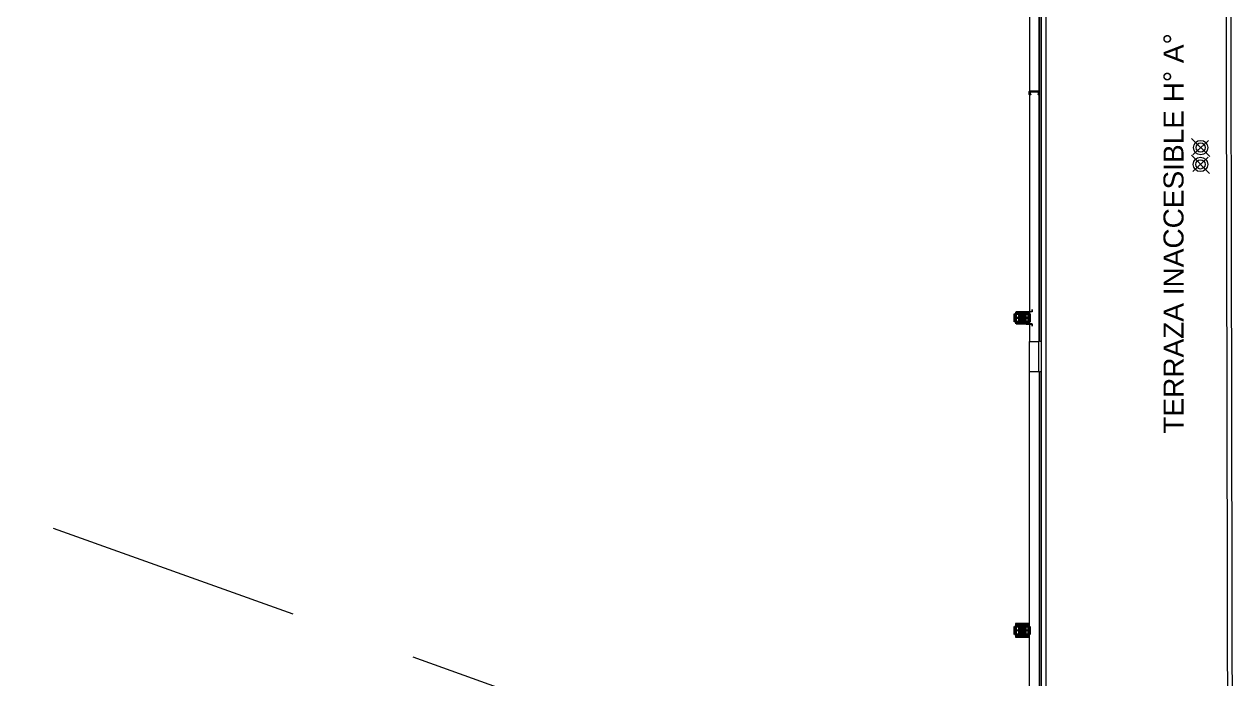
# Model space of a CAD drawing. Header units: millimetres. Extents: x 14 to 290, y 66 to 213.
# Drawn here: x 259.83 to 289.98, y 100.72 to 117.05 of the extents above; entities that cross this region are included whole.
import ezdxf

# ---------------------------------------------------------------- set-up
doc = ezdxf.new("R2010")
doc.units = ezdxf.units.MM
for name, pattern in [('HIDDEN', [9.525, 6.35, -3.175]), ('OCASA_TODAS_r08$0$XKITLINE00', [0]), ('OCASA_TODAS_r08$0$XKITLINE02', [4, 2, -2])]:
    doc.linetypes.add(name, pattern=pattern)
for name, color, linetype, lineweight in [('OCASA_TODAS_r08$0$CERRAMIENTO CHAPA', 252, 'Continuous', 20), ('OCASA_TODAS_r08$0$CGC COLUMNAS', 252, 'Continuous', 20), ('OCASA_TODAS_r08$0$COLUMNAS ACERO', 252, 'Continuous', 20), ('OCASA_TODAS_r08$0$EQUIPAMIENTO', 252, 'Continuous', 15), ('OCASA_TODAS_r08$0$IS-PLUVIAL', 8, 'Continuous', 15), ('OCASA_TODAS_r08$0$LINEA_DE_PROYECCION', 252, 'HIDDEN', 15), ('OCASA_TODAS_r08$0$MURO BLOQUE CEMENTO 12', 252, 'Continuous', 20), ('OCASA_TODAS_r08$0$PLUVIAL', 8, 'Continuous', 15), ('OCASA_TODAS_r08$0$REVOQUES', 251, 'Continuous', 15), ('OCASA_TODAS_r08$0$TEXTO', 8, 'Continuous', 15)]:
    doc.layers.add(name, color=color, linetype=linetype, lineweight=lineweight)
doc.styles.add('OCASA_TODAS_r08$0$Standard', font='txt')

# ---------------------------------------------------------------- blocks, each defined once
blk = doc.blocks.new('OCASA_TODAS_r08$0$Estructura metalica')
at = {"color": 3, "linetype": 'OCASA_TODAS_r08$0$XKITLINE00'}
for p, q in [((562.872173, 706.735491), (562.872173, 706.935491)), ((562.872173, 706.935491), (563.255173, 706.935491)), ((563.255173, 706.735491), (562.872173, 706.735491)), ((562.882173, 706.747991), (562.882173, 706.922991)), ((562.882173, 706.922991), (562.888573, 706.922991)), ((562.888573, 706.747991), (562.882173, 706.747991)), ((562.888573, 706.922991), (562.888573, 706.837891)), ((562.888573, 706.837891), (563.238773, 706.837891)), ((563.238773, 706.833091), (562.888573, 706.833091)), ((562.888573, 706.833091), (562.888573, 706.747991)), ((563.043673, 706.915491), (562.983673, 706.915491)), ((562.983673, 706.855491), (562.983673, 706.915491)), ((563.043673, 706.855491), (562.983673, 706.855491)), ((563.043673, 706.815491), (562.983673, 706.815491)), ((562.983673, 706.755491), (562.983673, 706.815491)), ((563.043673, 706.755491), (562.983673, 706.755491)), ((563.004543, 706.901301), (562.995413, 706.885491)), ((562.995413, 706.885491), (563.004543, 706.869681)), ((563.004543, 706.801301), (562.995413, 706.785491)), ((562.995413, 706.785491), (563.004543, 706.769681)), ((563.022803, 706.901301), (563.004543, 706.901301)), ((563.004543, 706.869681), (563.022803, 706.869681)), ((563.022803, 706.801301), (563.004543, 706.801301)), ((563.004543, 706.769681), (563.022803, 706.769681)), ((563.013673, 706.904141), (563.005581, 706.902294)), ((563.005581, 706.868688), (563.013673, 706.866841)), ((563.013673, 706.804141), (563.005581, 706.802294)), ((563.005581, 706.768688), (563.013673, 706.766841)), ((563.021765, 706.902294), (563.013673, 706.904141)), ((563.013673, 706.866841), (563.021765, 706.868688)), ((563.021765, 706.802294), (563.013673, 706.804141)), ((563.013673, 706.766841), (563.021765, 706.768688)), ((563.022803, 706.901301), (563.031933, 706.885491)), ((563.022803, 706.869681), (563.031933, 706.885491)), ((563.022803, 706.801301), (563.031933, 706.785491)), ((563.022803, 706.769681), (563.031933, 706.785491)), ((563.043673, 706.915491), (563.043673, 706.855491)), ((563.043673, 706.815491), (563.043673, 706.755491)), ((563.143673, 706.915491), (563.083673, 706.915491)), ((563.083673, 706.855491), (563.083673, 706.915491)), ((563.143673, 706.855491), (563.083673, 706.855491)), ((563.143673, 706.815491), (563.083673, 706.815491)), ((563.083673, 706.755491), (563.083673, 706.815491)), ((563.143673, 706.755491), (563.083673, 706.755491)), ((563.104543, 706.901301), (563.095413, 706.885491)), ((563.095413, 706.885491), (563.104543, 706.869681)), ((563.104543, 706.801301), (563.095413, 706.785491)), ((563.095413, 706.785491), (563.104543, 706.769681)), ((563.122803, 706.901301), (563.104543, 706.901301)), ((563.104543, 706.869681), (563.122803, 706.869681)), ((563.122803, 706.801301), (563.104543, 706.801301)), ((563.104543, 706.769681), (563.122803, 706.769681)), ((563.113673, 706.904141), (563.105581, 706.902294)), ((563.105581, 706.868688), (563.113673, 706.866841)), ((563.113673, 706.804141), (563.105581, 706.802294)), ((563.105581, 706.768688), (563.113673, 706.766841)), ((563.121765, 706.902294), (563.113673, 706.904141)), ((563.113673, 706.866841), (563.121765, 706.868688)), ((563.121765, 706.802294), (563.113673, 706.804141)), ((563.113673, 706.766841), (563.121765, 706.768688)), ((563.122803, 706.901301), (563.131933, 706.885491)), ((563.122803, 706.869681), (563.131933, 706.885491)), ((563.122803, 706.801301), (563.131933, 706.785491)), ((563.122803, 706.769681), (563.131933, 706.785491)), ((563.143673, 706.915491), (563.143673, 706.855491)), ((563.143673, 706.815491), (563.143673, 706.755491)), ((563.245173, 706.916591), (563.238773, 706.922991)), ((563.238773, 706.837891), (563.238773, 706.922991)), ((563.238773, 706.922991), (563.245173, 706.922991)), ((563.238773, 706.747991), (563.238773, 706.833091)), ((563.245173, 706.747991), (563.238773, 706.747991)), ((563.245173, 706.922991), (563.245173, 706.747991)), ((563.255173, 706.935491), (563.255173, 706.735491)), ((562.872173, 698.936349), (562.872173, 699.136349)), ((562.872173, 699.136349), (563.255173, 699.136349)), ((563.255173, 698.936349), (562.872173, 698.936349)), ((562.882173, 698.948849), (562.882173, 699.123849)), ((562.882173, 699.123849), (562.888573, 699.123849)), ((562.888573, 698.948849), (562.882173, 698.948849)), ((562.888573, 699.123849), (562.888573, 699.038749)), ((562.888573, 699.038749), (563.238773, 699.038749)), ((563.238773, 699.033949), (562.888573, 699.033949)), ((562.888573, 699.033949), (562.888573, 698.948849)), ((563.043673, 699.116349), (562.983673, 699.116349)), ((562.983673, 699.056349), (562.983673, 699.116349)), ((563.043673, 699.056349), (562.983673, 699.056349)), ((563.043673, 699.016349), (562.983673, 699.016349)), ((562.983673, 698.956349), (562.983673, 699.016349)), ((563.043673, 698.956349), (562.983673, 698.956349)), ((563.004543, 699.102159), (562.995413, 699.086349)), ((562.995413, 699.086349), (563.004543, 699.070539)), ((563.004543, 699.002159), (562.995413, 698.986349)), ((562.995413, 698.986349), (563.004543, 698.970539)), ((563.022803, 699.102159), (563.004543, 699.102159)), ((563.004543, 699.070539), (563.022803, 699.070539)), ((563.022803, 699.002159), (563.004543, 699.002159)), ((563.004543, 698.970539), (563.022803, 698.970539)), ((563.013673, 699.104999), (563.005581, 699.103152)), ((563.005581, 699.069546), (563.013673, 699.067699)), ((563.013673, 699.004999), (563.005581, 699.003152)), ((563.005581, 698.969546), (563.013673, 698.967699)), ((563.021765, 699.103152), (563.013673, 699.104999)), ((563.013673, 699.067699), (563.021765, 699.069546)), ((563.021765, 699.003152), (563.013673, 699.004999)), ((563.013673, 698.967699), (563.021765, 698.969546)), ((563.022803, 699.102159), (563.031933, 699.086349)), ((563.022803, 699.070539), (563.031933, 699.086349)), ((563.022803, 699.002159), (563.031933, 698.986349)), ((563.022803, 698.970539), (563.031933, 698.986349)), ((563.043673, 699.116349), (563.043673, 699.056349)), ((563.043673, 699.016349), (563.043673, 698.956349)), ((563.143673, 699.116349), (563.083673, 699.116349)), ((563.083673, 699.056349), (563.083673, 699.116349)), ((563.143673, 699.056349), (563.083673, 699.056349)), ((563.143673, 699.016349), (563.083673, 699.016349)), ((563.083673, 698.956349), (563.083673, 699.016349)), ((563.143673, 698.956349), (563.083673, 698.956349)), ((563.104543, 699.102159), (563.095413, 699.086349)), ((563.095413, 699.086349), (563.104543, 699.070539)), ((563.104543, 699.002159), (563.095413, 698.986349)), ((563.095413, 698.986349), (563.104543, 698.970539)), ((563.122803, 699.102159), (563.104543, 699.102159)), ((563.104543, 699.070539), (563.122803, 699.070539)), ((563.122803, 699.002159), (563.104543, 699.002159)), ((563.104543, 698.970539), (563.122803, 698.970539)), ((563.113673, 699.104999), (563.105581, 699.103152)), ((563.105581, 699.069546), (563.113673, 699.067699)), ((563.113673, 699.004999), (563.105581, 699.003152)), ((563.105581, 698.969546), (563.113673, 698.967699)), ((563.121765, 699.103152), (563.113673, 699.104999)), ((563.113673, 699.067699), (563.121765, 699.069546)), ((563.121765, 699.003152), (563.113673, 699.004999)), ((563.113673, 698.967699), (563.121765, 698.969546)), ((563.122803, 699.102159), (563.131933, 699.086349)), ((563.122803, 699.070539), (563.131933, 699.086349)), ((563.122803, 699.002159), (563.131933, 698.986349)), ((563.122803, 698.970539), (563.131933, 698.986349)), ((563.143673, 699.116349), (563.143673, 699.056349)), ((563.143673, 699.016349), (563.143673, 698.956349)), ((563.245173, 699.117449), (563.238773, 699.123849)), ((563.238773, 699.038749), (563.238773, 699.123849)), ((563.238773, 699.123849), (563.245173, 699.123849)), ((563.238773, 698.948849), (563.238773, 699.033949)), ((563.245173, 698.948849), (563.238773, 698.948849)), ((563.245173, 699.123849), (563.245173, 698.948849)), ((563.255173, 699.136349), (563.255173, 698.936349))]:
    blk.add_line(p, q, dxfattribs=at)
at = {"color": 216, "linetype": 'OCASA_TODAS_r08$0$XKITLINE00'}
for p, q in [((562.91355, 706.986373), (563.21355, 706.986373)), ((562.91355, 706.686373), (562.91355, 706.986373)), ((563.21355, 706.986373), (563.21355, 706.686373)), ((563.21355, 706.686373), (562.91355, 706.686373)), ((562.91355, 699.186349), (563.21355, 699.186349)), ((562.91355, 698.886349), (562.91355, 699.186349)), ((563.21355, 698.886349), (562.91355, 698.886349)), ((563.21355, 699.066349), (563.21355, 698.886349))]:
    blk.add_line(p, q, dxfattribs=at)
at = {"color": 2, "linetype": 'OCASA_TODAS_r08$0$XKITLINE02'}
for p, q in [((562.995024, 706.885629), (562.995024, 706.885353)), ((562.995024, 706.785629), (562.995024, 706.785353)), ((563.013673, 706.903751), (562.997863, 706.894621)), ((562.997863, 706.894621), (562.997863, 706.876361)), ((562.997863, 706.876361), (563.013673, 706.867231)), ((563.013673, 706.803751), (562.997863, 706.794621)), ((562.997863, 706.794621), (562.997863, 706.776361)), ((562.997863, 706.776361), (563.013673, 706.767231)), ((563.029483, 706.894621), (563.013673, 706.903751)), ((563.013673, 706.867231), (563.029483, 706.876361)), ((563.029483, 706.794621), (563.013673, 706.803751)), ((563.013673, 706.767231), (563.029483, 706.776361)), ((563.029483, 706.876361), (563.029483, 706.894621)), ((563.029483, 706.776361), (563.029483, 706.794621)), ((563.032323, 706.885353), (563.032323, 706.885629)), ((563.032323, 706.785353), (563.032323, 706.785629)), ((563.095024, 706.885629), (563.095024, 706.885353)), ((563.095024, 706.785629), (563.095024, 706.785353)), ((563.113673, 706.903751), (563.097863, 706.894621)), ((563.097863, 706.894621), (563.097863, 706.876361)), ((563.097863, 706.876361), (563.113673, 706.867231)), ((563.113673, 706.803751), (563.097863, 706.794621)), ((563.097863, 706.794621), (563.097863, 706.776361)), ((563.097863, 706.776361), (563.113673, 706.767231)), ((563.129483, 706.894621), (563.113673, 706.903751)), ((563.113673, 706.867231), (563.129483, 706.876361)), ((563.129483, 706.794621), (563.113673, 706.803751)), ((563.113673, 706.767231), (563.129483, 706.776361)), ((563.129483, 706.876361), (563.129483, 706.894621)), ((563.129483, 706.776361), (563.129483, 706.794621)), ((563.132323, 706.885353), (563.132323, 706.885629)), ((563.132323, 706.785353), (563.132323, 706.785629)), ((563.21355, 699.186349), (563.21355, 699.066349)), ((562.995024, 699.086486), (562.995024, 699.086211)), ((562.995024, 698.986486), (562.995024, 698.986211)), ((563.013673, 699.104609), (562.997863, 699.095479)), ((562.997863, 699.095479), (562.997863, 699.077219)), ((562.997863, 699.077219), (563.013673, 699.068089)), ((563.013673, 699.004609), (562.997863, 698.995479)), ((562.997863, 698.995479), (562.997863, 698.977219)), ((562.997863, 698.977219), (563.013673, 698.968089)), ((563.029483, 699.095479), (563.013673, 699.104609)), ((563.013673, 699.068089), (563.029483, 699.077219)), ((563.029483, 698.995479), (563.013673, 699.004609)), ((563.013673, 698.968089), (563.029483, 698.977219)), ((563.029483, 699.077219), (563.029483, 699.095479)), ((563.029483, 698.977219), (563.029483, 698.995479)), ((563.032323, 699.086211), (563.032323, 699.086486)), ((563.032323, 698.986211), (563.032323, 698.986486)), ((563.095024, 699.086486), (563.095024, 699.086211)), ((563.095024, 698.986486), (563.095024, 698.986211)), ((563.113673, 699.104609), (563.097863, 699.095479)), ((563.097863, 699.095479), (563.097863, 699.077219)), ((563.097863, 699.077219), (563.113673, 699.068089)), ((563.113673, 699.004609), (563.097863, 698.995479)), ((563.097863, 698.995479), (563.097863, 698.977219)), ((563.097863, 698.977219), (563.113673, 698.968089)), ((563.129483, 699.095479), (563.113673, 699.104609)), ((563.113673, 699.068089), (563.129483, 699.077219)), ((563.129483, 698.995479), (563.113673, 699.004609)), ((563.113673, 698.968089), (563.129483, 698.977219)), ((563.129483, 699.077219), (563.129483, 699.095479)), ((563.129483, 698.977219), (563.129483, 698.995479)), ((563.132323, 699.086211), (563.132323, 699.086486)), ((563.132323, 698.986211), (563.132323, 698.986486))]:
    blk.add_line(p, q, dxfattribs=at)
at = {"color": 3, "linetype": 'OCASA_TODAS_r08$0$XKITLINE00'}
for centre, radius, start, end in [((563.013673, 706.885491), 0.01865, 115.714286, 179.576593), ((563.013673, 706.885491), 0.01865, 180.423407, 244.285714), ((563.013673, 706.785491), 0.01865, 115.714286, 179.576593), ((563.013673, 706.785491), 0.01865, 180.423407, 244.285714), ((563.013673, 706.885491), 0.00955, 90, 270), ((563.013673, 706.785491), 0.00955, 90, 270), ((563.013673, 706.885491), 0.00955, 270, 90), ((563.013673, 706.785491), 0.00955, 270, 90), ((563.013673, 706.885491), 0.01865, 0.423407, 64.285714), ((563.013673, 706.885491), 0.01865, 295.714286, 359.576593), ((563.013673, 706.785491), 0.01865, 0.423407, 64.285714), ((563.013673, 706.785491), 0.01865, 295.714286, 359.576593), ((563.113673, 706.885491), 0.01865, 115.714286, 179.576593), ((563.113673, 706.885491), 0.01865, 180.423407, 244.285714), ((563.113673, 706.785491), 0.01865, 115.714286, 179.576593), ((563.113673, 706.785491), 0.01865, 180.423407, 244.285714), ((563.113673, 706.885491), 0.00955, 90, 270), ((563.113673, 706.785491), 0.00955, 90, 270), ((563.113673, 706.885491), 0.00955, 270, 90), ((563.113673, 706.785491), 0.00955, 270, 90), ((563.113673, 706.885491), 0.01865, 0.423407, 64.285714), ((563.113673, 706.885491), 0.01865, 295.714286, 359.576593), ((563.113673, 706.785491), 0.01865, 0.423407, 64.285714), ((563.113673, 706.785491), 0.01865, 295.714286, 359.576593), ((563.013673, 699.086349), 0.01865, 115.714286, 179.576593), ((563.013673, 699.086349), 0.01865, 180.423407, 244.285714), ((563.013673, 698.986349), 0.01865, 115.714286, 179.576593), ((563.013673, 698.986349), 0.01865, 180.423407, 244.285714), ((563.013673, 699.086349), 0.00955, 90, 270), ((563.013673, 698.986349), 0.00955, 90, 270), ((563.013673, 699.086349), 0.00955, 270, 90), ((563.013673, 698.986349), 0.00955, 270, 90), ((563.013673, 699.086349), 0.01865, 0.423407, 64.285714), ((563.013673, 699.086349), 0.01865, 295.714286, 359.576593), ((563.013673, 698.986349), 0.01865, 0.423407, 64.285714), ((563.013673, 698.986349), 0.01865, 295.714286, 359.576593), ((563.113673, 699.086349), 0.01865, 115.714286, 179.576593), ((563.113673, 699.086349), 0.01865, 180.423407, 244.285714), ((563.113673, 698.986349), 0.01865, 115.714286, 179.576593), ((563.113673, 698.986349), 0.01865, 180.423407, 244.285714), ((563.113673, 699.086349), 0.00955, 90, 270), ((563.113673, 698.986349), 0.00955, 90, 270), ((563.113673, 699.086349), 0.00955, 270, 90), ((563.113673, 698.986349), 0.00955, 270, 90), ((563.113673, 699.086349), 0.01865, 0.423407, 64.285714), ((563.113673, 699.086349), 0.01865, 295.714286, 359.576593), ((563.113673, 698.986349), 0.01865, 0.423407, 64.285714), ((563.113673, 698.986349), 0.01865, 295.714286, 359.576593)]:
    blk.add_arc(centre, radius, start, end, dxfattribs=at)
at = {"color": 2, "linetype": 'OCASA_TODAS_r08$0$XKITLINE02'}
for centre, radius, start, end in [((563.013673, 706.885491), 0.015025, 0, 180), ((563.013673, 706.885491), 0.015025, 180, 0), ((563.013673, 706.785491), 0.015025, 0, 180), ((563.013673, 706.785491), 0.015025, 180, 0), ((563.013673, 706.885491), 0.0105, 0, 180), ((563.013673, 706.885491), 0.0105, 180, 0), ((563.013673, 706.785491), 0.0105, 0, 180), ((563.013673, 706.785491), 0.0105, 180, 0), ((563.013673, 706.885491), 0.009, 45, 225), ((563.013673, 706.885491), 0.009, 90, 270), ((563.013673, 706.785491), 0.009, 45, 225), ((563.013673, 706.785491), 0.009, 90, 270), ((563.013673, 706.885491), 0.009, 225, 45), ((563.013673, 706.785491), 0.009, 225, 45), ((563.013673, 706.885491), 0.009, 270, 90), ((563.013673, 706.785491), 0.009, 270, 90), ((563.113673, 706.885491), 0.015025, 0, 180), ((563.113673, 706.885491), 0.015025, 180, 0), ((563.113673, 706.785491), 0.015025, 0, 180), ((563.113673, 706.785491), 0.015025, 180, 0), ((563.113673, 706.885491), 0.0105, 0, 180), ((563.113673, 706.885491), 0.0105, 180, 0), ((563.113673, 706.785491), 0.0105, 0, 180), ((563.113673, 706.785491), 0.0105, 180, 0), ((563.113673, 706.885491), 0.009, 45, 225), ((563.113673, 706.885491), 0.009, 90, 270), ((563.113673, 706.785491), 0.009, 45, 225), ((563.113673, 706.785491), 0.009, 90, 270), ((563.113673, 706.885491), 0.009, 225, 45), ((563.113673, 706.785491), 0.009, 225, 45), ((563.113673, 706.885491), 0.009, 270, 90), ((563.113673, 706.785491), 0.009, 270, 90), ((563.013673, 699.086349), 0.015025, 0, 180), ((563.013673, 699.086349), 0.015025, 180, 0), ((563.013673, 698.986349), 0.015025, 0, 180), ((563.013673, 698.986349), 0.015025, 180, 0), ((563.013673, 699.086349), 0.0105, 0, 180), ((563.013673, 699.086349), 0.0105, 180, 0), ((563.013673, 698.986349), 0.0105, 0, 180), ((563.013673, 698.986349), 0.0105, 180, 0), ((563.013673, 699.086349), 0.009, 45, 225), ((563.013673, 699.086349), 0.009, 90, 270), ((563.013673, 698.986349), 0.009, 45, 225), ((563.013673, 698.986349), 0.009, 90, 270), ((563.013673, 699.086349), 0.009, 225, 45), ((563.013673, 698.986349), 0.009, 225, 45), ((563.013673, 699.086349), 0.009, 270, 90), ((563.013673, 698.986349), 0.009, 270, 90), ((563.113673, 699.086349), 0.015025, 0, 180), ((563.113673, 699.086349), 0.015025, 180, 0), ((563.113673, 698.986349), 0.015025, 0, 180), ((563.113673, 698.986349), 0.015025, 180, 0), ((563.113673, 699.086349), 0.0105, 0, 180), ((563.113673, 699.086349), 0.0105, 180, 0), ((563.113673, 698.986349), 0.0105, 0, 180), ((563.113673, 698.986349), 0.0105, 180, 0), ((563.113673, 699.086349), 0.009, 45, 225), ((563.113673, 699.086349), 0.009, 90, 270), ((563.113673, 698.986349), 0.009, 45, 225), ((563.113673, 698.986349), 0.009, 90, 270), ((563.113673, 699.086349), 0.009, 225, 45), ((563.113673, 698.986349), 0.009, 225, 45), ((563.113673, 699.086349), 0.009, 270, 90), ((563.113673, 698.986349), 0.009, 270, 90)]:
    blk.add_arc(centre, radius, start, end, dxfattribs=at)
blk = doc.blocks.new('OCASA_TODAS_r08$0$EMBUDO')
at = {"layer": 'OCASA_TODAS_r08$0$PLUVIAL'}
for p, q in [((-0.226068, 0.225914), (0.226068, -0.225914)), ((0.193772, 0.180732), (-0.193772, -0.180732))]:
    blk.add_line(p, q, dxfattribs=at)
for radius in [0.18, 0.116185, 0.116185, 0.116185]:
    blk.add_circle((0, 0), radius, dxfattribs=at)
blk = doc.blocks.new('OCASA_TODAS_r08$0$Bajadas-Rejas-Rejillas 2ºP')
at = {"layer": 'OCASA_TODAS_r08$0$IS-PLUVIAL', "xscale": 1000, "yscale": 1000, "zscale": 1000}
for p in [(361814.175042, 495974.177512), (361809.273253, 495555.553673)]:
    blk.add_blockref('OCASA_TODAS_r08$0$EMBUDO', p, dxfattribs=at)
blk = doc.blocks.new('OCASA_TODAS_r08$0$Estructura 2P para Arquitectura')
at = {"layer": 'OCASA_TODAS_r08$0$CGC COLUMNAS'}
blk.add_lwpolyline([(104.849, 313.47), (105.149, 313.47), (105.149, 313.77), (104.849, 313.77)], close=True, dxfattribs=at)

msp = doc.modelspace()

# ---------------------------------------------------------------- linework, layer by layer
for p, q in [((284.645, 109.699, 0), (284.645, 109.684, 0)), ((284.656, 109.724, 0), (284.694, 109.724, 0)), ((284.705, 109.684, 0), (284.705, 109.699, 0))]:
    msp.add_line(p, q)
msp.add_lwpolyline([(285.127, 115.306), (285.142, 115.306), (285.142, 115.371), (284.912, 115.371), (284.912, 115.306), (284.927, 115.306), (284.927, 115.301), (284.907, 115.301), (284.907, 115.376), (285.147, 115.376), (285.147, 115.301), (285.127, 115.301), (285.127, 115.306)])
at = {"layer": 'OCASA_TODAS_r08$0$CERRAMIENTO CHAPA'}
for points in [[(180.995, 133.015), (285.197, 133.015), (285.197, 109.133), (285.167, 109.133), (285.167, 132.985), (180.995, 132.985)], [(180.995, 132.725), (284.907, 132.725), (284.907, 109.133), (285.147, 109.133), (285.147, 132.965), (180.995, 132.965)], [(244.975, 94.906), (284.907, 94.906), (284.907, 108.386), (285.147, 108.386), (285.147, 94.666), (244.975, 94.666), (244.975, 94.906)], [(245.042, 94.646), (285.167, 94.646), (285.167, 108.386), (285.197, 108.386), (285.197, 94.616), (245.042, 94.616)]]:
    msp.add_lwpolyline(points, dxfattribs=at)
at = {"layer": 'OCASA_TODAS_r08$0$COLUMNAS ACERO'}
for points in [[(284.822, 109.877), (284.822, 109.883), (284.969, 109.883), (284.969, 109.933), (284.975, 109.933), (284.975, 109.877), (284.822, 109.877)], [(284.822, 109.883), (284.969, 109.883)], [(284.822, 109.577), (284.822, 109.571), (284.969, 109.571), (284.969, 109.521), (284.975, 109.521), (284.975, 109.577), (284.822, 109.577)], [(284.822, 102.077), (284.822, 102.077)], [(284.875, 102.077), (284.822, 102.077)]]:
    msp.add_lwpolyline(points, dxfattribs=at)
at = {"layer": 'OCASA_TODAS_r08$0$EQUIPAMIENTO'}
for p, q in [((284.907, 108.386), (284.907, 109.133)), ((285.137, 108.386), (285.137, 109.133))]:
    msp.add_line(p, q, dxfattribs=at)
at = {"layer": 'OCASA_TODAS_r08$0$LINEA_DE_PROYECCION'}
msp.add_line((284.475, 95.907), (180.976, 132.977), dxfattribs=at)
at = {"layer": 'OCASA_TODAS_r08$0$MURO BLOQUE CEMENTO 12'}
msp.add_lwpolyline([(285.197, 94.334), (289.977, 94.334), (289.906, 133.277), (285.197, 133.277), (285.197, 94.334)], dxfattribs=at)
msp.add_lwpolyline([(285.317, 94.454), (289.857, 94.454), (289.787, 133.157), (285.317, 133.157)], close=True, dxfattribs=at)
at = {"layer": 'OCASA_TODAS_r08$0$REVOQUES'}
msp.add_lwpolyline([(284.895, 102.097), (284.555, 102.097), (284.555, 101.757), (284.895, 101.757)], close=True, dxfattribs=at)

# ---------------------------------------------------------------- block references
at = {"color": 163, "true_color": 0x7d8ab6}
msp.add_blockref('OCASA_TODAS_r08$0$Estructura 2P para Arquitectura', (179.726, -211.693), dxfattribs=at)
msp.add_blockref('OCASA_TODAS_r08$0$Estructura metalica', (-278.339, -597.109, 0))
at = {"layer": 'OCASA_TODAS_r08$0$IS-PLUVIAL', "xscale": 0.001, "yscale": 0.001, "zscale": 0.001}
msp.add_blockref('OCASA_TODAS_r08$0$Bajadas-Rejas-Rejillas 2ºP', (-72.639, -382.001, 0), dxfattribs=at)

# ---------------------------------------------------------------- texts
at = {"layer": 'OCASA_TODAS_r08$0$TEXTO', "insert": (288.248, 106.836), "char_height": 0.5, "attachment_point": 1, "rotation": 90, "style": 'OCASA_TODAS_r08$0$Standard'}
msp.add_mtext_dynamic_manual_height_columns('{\\fArial|b0|i0|c0|p34;TERRAZA INACCESIBLE H° A°}', width=17.48816, gutter_width=12.5, heights=[0], dxfattribs=at)

doc.saveas('drawing.dxf')
